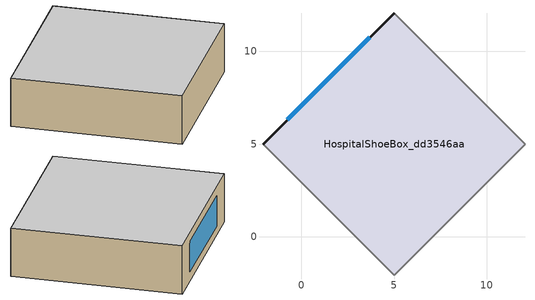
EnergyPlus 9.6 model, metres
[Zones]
HospitalShoeBox_dd3546aa
 floor adiabatic (Generic Interior Floor): 12.07,5 5,-2.07 -2.07,5 5,12.07 z0
 wall outside (Typical Insulated Steel Framed Exterior Wall-R19): 5,12.07 -2.07,5 z0:3
 wall adiabatic (Generic Interior Wall): -2.07,5 5,-2.07 12.07,5 5,12.07 z0:3
 window (U 0.48 SHGC 0.40 Dbl Ref-D Clr 6mm/13mm): 3.7,10.77 -0.77,6.3 z0.55:2.45
 ceiling adiabatic (Generic Interior Ceiling): -2.07,5 5,-2.07 12.07,5 5,12.07 z3
[SizingPeriod:DesignDay] Day of Month=21; Dry-Bulb Temp Range Modifier Type=DefaultMultipliers; Barometric Pressure {Pa}=101253; Rain {Yes/No}=No; Snow on ground {Yes/No}=No; Daylight Savings Time Indicator {Yes/No}=No
Name | Month | Day Type | Max Dry-Bulb Temp {C} | Daily Dry-Bulb Temp Range {C} | Humidity Condition Type | Wetbulb/Dewpoint at Max Dry-Bulb {C} | Wind Speed {m/s} | Wind Direction {Degrees; N=0, S=180} | Solar Model Indicator | Clearness (0.0 to 1.2) | ASHRAE Clear Sky Beam Optical Depth (taub) | ASHRAE Clear Sky Diffuse Optical Depth (taud) | Enthalpy at Maximum Dry-Bulb {J/kg}
Boston Logan IntL Arpt Ann Htg 99.6% Condns DB | 1 | WinterDesignDay | -13.6 | 0 | Wetbulb | -13.6 | 7.2 | 320 | ASHRAEClearSky | 0
Boston Logan IntL Arpt Ann Hum_n 99.6% Condns DP=>MCDB | 1 | WinterDesignDay | -12 | 0 | Dewpoint | -24.4 | 7.2 | 320 | ASHRAEClearSky | 0
Boston Logan IntL Arpt Ann Htg Wind 99.6% Condns WS=>MCDB | 1 | WinterDesignDay | 2.1 | 0 | Wetbulb | 2.1 | 14.1 | 320 | ASHRAEClearSky | 0
Boston Logan IntL Arpt Ann Clg .4% Condns DB=>MWB | 7 | SummerDesignDay | 32.7 | 8.4 | Wetbulb | 22.9 | 6.3 | 270 | ASHRAETau |  | 0.488 | 1.95
Boston Logan IntL Arpt Ann Clg .4% Condns WB=>MDB | 7 | SummerDesignDay | 30.2 | 8.4 | Wetbulb | 24.6 | 6.3 | 270 | ASHRAETau |  | 0.488 | 1.95
Boston Logan IntL Arpt Ann Clg .4% Condns DP=>MDB | 7 | SummerDesignDay | 27.3 | 8.4 | Dewpoint | 22.8 | 6.3 | 270 | ASHRAETau |  | 0.488 | 1.95
Boston Logan IntL Arpt Ann Clg .4% Condns Enth=>MDB | 7 | SummerDesignDay | 30.6 | 8.4 | Enthalpy |  | 6.3 | 270 | ASHRAETau |  | 0.488 | 1.95 | 74100
[Building]
Building: clockwise north axis=0; terrain=City; solar distribution=FullExterior
[Site:WaterMainsTemperature]
calculation method=Correlation; average temperature=12; delta temperature=4
[Material:NoMass]
Typical Insulation-R17: roughness=MediumSmooth; r-value {m2-K/W}=2.99387; thermal absorptance=0.9; solar absorptance=0.7; visible absorptance=0.7
[WindowMaterial:Gas]
AIR 13MM: gas type=Air; thickness {m}=0.0127
[Material] thermal absorptance=0.9
Name | roughness | thickness {m} | conductivity {W/m-K} | density {kg/m3} | specific heat {J/kg-K} | solar absorptance | visible absorptance
Generic LW Concrete | MediumRough | 0.1 | 0.53 | 1280 | 840 | 0.8 | 0.8
Generic Ceiling Air Gap | Smooth | 0.1 | 0.556 | 1.28 | 1000 | 0.7 | 0.7
Generic Wall Air Gap | Smooth | 0.1 | 0.667 | 1.28 | 1000 | 0.7 | 0.7
Generic Gypsum Board | MediumSmooth | 0.0127 | 0.16 | 800 | 1090 | 0.5 | 0.5
5/8 in. Gypsum Board | MediumSmooth | 0.0159 | 0.159893 | 800.002 | 1089.3 | 0.7 | 0.7
25mm Stucco | Smooth | 0.0254 | 0.719518 | 1856 | 839.458 | 0.7 | 0.7
Generic Acoustic Tile | MediumSmooth | 0.02 | 0.06 | 368 | 590 | 0.2 | 0.2
[WindowMaterial:Glazing] optical data type=SpectralAverage; thickness {m}=0.006; infrared_transmittance=0; emissivity front=0.84; conductivity {W/m-K}=0.899398; dirt correction factor=1; solar diffusing=No
Name | solar transmittance | solar reflectance front | solar reflectance back | visible transmittance | visible reflectance front | visible reflectance back | emissivity back
REF D CLEAR 6MM | 0.429 | 0.308 | 0.379 | 0.334 | 0.453 | 0.505 | 0.82
CLEAR 6MM | 0.775 | 0.071 | 0.071 | 0.881 | 0.08 | 0.08 | 0.84
[Construction]
Generic Interior Wall: Generic Gypsum Board, Generic Wall Air Gap, Generic Gypsum Board
Generic Interior Floor: Generic Acoustic Tile, Generic Ceiling Air Gap, Generic LW Concrete
Generic Interior Ceiling: Generic LW Concrete, Generic Ceiling Air Gap, Generic Acoustic Tile
Typical Insulated Steel Framed Exterior Wall-R19: 25mm Stucco, 5/8 in. Gypsum Board, Typical Insulation-R17, 5/8 in. Gypsum Board
U 0.48 SHGC 0.40 Dbl Ref-D Clr 6mm/13mm: REF D CLEAR 6MM, AIR 13MM, CLEAR 6MM
[Zone]
HospitalShoeBox_dd3546aa
[People]
2013::Hospital::HospitalOffice_People..HospitalShoeBox_dd3546aa: zone=HospitalShoeBox_dd3546aa; occupancy schedule=Hospital BLDG_OCC_SCH; occupancy method=People/Area; people per floor area {ppl/m2}=0.0752398; radiant fration=0.3; sensible heat fraction=autocalculate; activity schedule=Hospital ACTIVITY_SCH
[Lights]
2013::Hospital::HospitalOffice_Lighting..HospitalShoeBox_dd3546aa: zone=HospitalShoeBox_dd3546aa; schedule=Hospital BLDG_LIGHT_OFFICE_SCH; lighting level method=Watts/Area; lighting per floor area {W/m2}=8.826398; return air fraction=0; radiant fration=0.7; visible fraction=0.2
[ElectricEquipment]
2013::Hospital::HospitalOffice_Electric..HospitalShoeBox_dd3546aa: zone=HospitalShoeBox_dd3546aa; schedule=Hospital BLDG_EQUIP_SCH; equipment level method=Watts/Area; equipment per floor area {W/m2}=11.84029; latent fraction=0; radiant fration=0.5; lost fraction=0
[ZoneInfiltration:DesignFlowRate]
2013::Hospital::HospitalOffice_Infiltration..HospitalShoeBox_dd3546aa: zone=HospitalShoeBox_dd3546aa; schedule=Hospital INFIL_SCH_PNNL; flow rate method=Flow/ExteriorArea; flow per exterior area {m3/s-m2}=0.000226568; constant term coefficient=1; temperature term coefficient=0; velocity term coefficient=0
[DesignSpecification:OutdoorAir]
2013::Hospital::HospitalOffice_Ventilation..HospitalShoeBox_dd3546aa: flow rate method=Sum; flow per person {m3/s-person}=0.00235973; flow per floor area {m3/s-m2}=0.0003048; flow per zone {m3/s}=0; air changes per hour {1/hr}=0
[ThermostatSetpoint:DualSetpoint]
2013::Hospital::HospitalOffice_Setpoint..HospitalShoeBox_dd3546aa Dual SP Control: Heating Setpoint Temperature Schedule=Hospital HTGSETP_SCH; Cooling Setpoint Temperature Schedule=Hospital CLGSETP_SCH
[ZoneControl:Thermostat]
HospitalShoeBox_dd3546aa Thermostat: Zone or ZoneList=HospitalShoeBox_dd3546aa; Control Type Schedule=HVACTemplate-Always 4; Control=2013::Hospital::HospitalOffice_Setpoint..HospitalShoeBox_dd3546aa Dual SP Control
[Sizing:Zone]
HospitalShoeBox_dd3546aa: Zone Cooling Design Supply Air Temperature Input Method=SupplyAirTemperature; Zone Cooling Design Supply Air Temperature {C}=13; Zone Heating Design Supply Air Temperature Input Method=SupplyAirTemperature; Zone Heating Design Supply Air Temperature {C}=50; Zone Cooling Design Supply Air Humidity Ratio {kg-H20/kg-air}=0.0077; Zone Heating Design Supply Air Humidity Ratio {kg-H2O/kg-air}=0.0156; Design Specification Outdoor Air Object=2013::Hospital::HospitalOffice_Ventilation..HospitalShoeBox_dd3546aa; Cooling Design Air Flow Method=DesignDay; Cooling Design Air Flow Rate {m3/s}=0; Cooling Minimum Air Flow Fraction=0; Heating Design Air Flow Method=DesignDay; Heating Design Air Flow Rate {m3/s}=0; Heating Maximum Air Flow Fraction=0
[Zone equipment]
HospitalShoeBox_dd3546aa: HospitalShoeBox_dd3546aa Ideal Loads Air System
[ZoneHVAC:IdealLoadsAirSystem]
HospitalShoeBox_dd3546aa Ideal Loads Air System: Maximum Heating Supply Air Temperature [C]=50; Minimum Cooling Supply Air Temperature [C]=13; Maximum Heating Supply Air Humidity Ratio [kg-H20/kg-air]=0.0156; Minimum Cooling Supply Air Humidity Ratio [kg-H20/kg-air]=0.0077; Heating Limit=LimitCapacity; Maximum Sensible Heating Capacity {m3/s}=Autosize; Cooling Limit=LimitFlowRateAndCapacity; Maximum Cooling Air Flow Rate {m3/s}=Autosize; Maximum Total Cooling Capacity {m3/s}=Autosize; Dehumidification Control Type=None; Cooling Sensible Heat Ratio=0.7; Humidification Control Type=None; Design Specification Outdoor Air Object=2013::Hospital::HospitalOffice_Ventilation..HospitalShoeBox_dd3546aa; Demand Controlled Ventilation Type=None; Outdoor Air Economizer Type=DifferentialDryBulb; Heat Recovery Type=None; Sensible Heat Recovery Effectiveness=0; Latent Heat Recovery Effectiveness=0
[Schedule:Year]
Hospital BLDG_EQUIP_SCH, Hospital BLDG_EQUIP_SCH_Week 1, 1, 1, 12, 31
Hospital BLDG_OCC_SCH, Hospital BLDG_OCC_SCH_Week 1, 1, 1, 12, 31
Hospital INFIL_SCH_PNNL, Hospital INFIL_SCH_PNNL_Week 1, 1, 1, 12, 31
Hospital ACTIVITY_SCH, Hospital ACTIVITY_SCH_Week 1, 1, 1, 12, 31
Hospital BLDG_LIGHT_OFFICE_SCH, Hospital BLDG_LIGHT_OFFICE_SCH_Week 1, 1, 1, 12, 31
Hospital HTGSETP_SCH, Hospital HTGSETP_SCH_Week 1, 1, 1, 12, 31
Hospital CLGSETP_SCH, Hospital CLGSETP_SCH_Week 1, 1, 1, 12, 31
[Schedule:Week:Daily]
Hospital BLDG_EQUIP_SCH_Week 1: Hospital BLDG_EQUIP_SCH_Default, Hospital BLDG_EQUIP_SCH_Wkdy, Hospital BLDG_EQUIP_SCH_Wkdy, Hospital BLDG_EQUIP_SCH_Wkdy, Hospital BLDG_EQUIP_SCH_Wkdy, Hospital BLDG_EQUIP_SCH_Wkdy, Hospital BLDG_EQUIP_SCH_Sat, Hospital BLDG_EQUIP_SCH_Default, Hospital BLDG_EQUIP_SCH_SmrDsn, Hospital BLDG_EQUIP_SCH_WntrDsn, Hospital BLDG_EQUIP_SCH_Default, Hospital BLDG_EQUIP_SCH_Default
Hospital BLDG_OCC_SCH_Week 1: Hospital BLDG_OCC_SCH_Default, Hospital BLDG_OCC_SCH_Wkdy, Hospital BLDG_OCC_SCH_Wkdy, Hospital BLDG_OCC_SCH_Wkdy, Hospital BLDG_OCC_SCH_Wkdy, Hospital BLDG_OCC_SCH_Wkdy, Hospital BLDG_OCC_SCH_Sat, Hospital BLDG_OCC_SCH_Default, Hospital BLDG_OCC_SCH_SmrDsn, Hospital BLDG_OCC_SCH_WntrDsn, Hospital BLDG_OCC_SCH_Default, Hospital BLDG_OCC_SCH_Default
Hospital INFIL_SCH_PNNL_Week 1: Hospital INFIL_SCH_PNNL_Default, Hospital INFIL_SCH_PNNL_Sat|Wkdy, Hospital INFIL_SCH_PNNL_Sat|Wkdy, Hospital INFIL_SCH_PNNL_Sat|Wkdy, Hospital INFIL_SCH_PNNL_Sat|Wkdy, Hospital INFIL_SCH_PNNL_Sat|Wkdy, Hospital INFIL_SCH_PNNL_Sat|Wkdy, Hospital INFIL_SCH_PNNL_Default, Hospital INFIL_SCH_PNNL_SmrDsn, Hospital INFIL_SCH_PNNL_WntrDsn, Hospital INFIL_SCH_PNNL_Default, Hospital INFIL_SCH_PNNL_Default
Hospital ACTIVITY_SCH_Week 1: Hospital ACTIVITY_SCH_Default, Hospital ACTIVITY_SCH_Default, Hospital ACTIVITY_SCH_Default, Hospital ACTIVITY_SCH_Default, Hospital ACTIVITY_SCH_Default, Hospital ACTIVITY_SCH_Default, Hospital ACTIVITY_SCH_Default, Hospital ACTIVITY_SCH_Default, Hospital ACTIVITY_SCH_SmrDsn, Hospital ACTIVITY_SCH_WntrDsn, Hospital ACTIVITY_SCH_Default, Hospital ACTIVITY_SCH_Default
Hospital BLDG_LIGHT_OFFICE_SCH_Week 1: Hospital BLDG_LIGHT_OFFICE_SCH_Default, Hospital BLDG_LIGHT_OFFICE_SCH_Wkdy, Hospital BLDG_LIGHT_OFFICE_SCH_Wkdy, Hospital BLDG_LIGHT_OFFICE_SCH_Wkdy, Hospital BLDG_LIGHT_OFFICE_SCH_Wkdy, Hospital BLDG_LIGHT_OFFICE_SCH_Wkdy, Hospital BLDG_LIGHT_OFFICE_SCH_Sat, Hospital BLDG_LIGHT_OFFICE_SCH_Default, Hospital BLDG_LIGHT_OFFICE_SCH_SmrDsn, Hospital BLDG_LIGHT_OFFICE_SCH_WntrDsn, Hospital BLDG_LIGHT_OFFICE_SCH_Default, Hospital BLDG_LIGHT_OFFICE_SCH_Default
Hospital HTGSETP_SCH_Week 1: Hospital HTGSETP_SCH_Default, Hospital HTGSETP_SCH_Default, Hospital HTGSETP_SCH_Default, Hospital HTGSETP_SCH_Default, Hospital HTGSETP_SCH_Default, Hospital HTGSETP_SCH_Default, Hospital HTGSETP_SCH_Default, Hospital HTGSETP_SCH_Default, Hospital HTGSETP_SCH_SmrDsn, Hospital HTGSETP_SCH_WntrDsn, Hospital HTGSETP_SCH_Default, Hospital HTGSETP_SCH_Default
Hospital CLGSETP_SCH_Week 1: Hospital CLGSETP_SCH_Default, Hospital CLGSETP_SCH_Default, Hospital CLGSETP_SCH_Default, Hospital CLGSETP_SCH_Default, Hospital CLGSETP_SCH_Default, Hospital CLGSETP_SCH_Default, Hospital CLGSETP_SCH_Default, Hospital CLGSETP_SCH_Default, Hospital CLGSETP_SCH_SmrDsn, Hospital CLGSETP_SCH_WntrDsn, Hospital CLGSETP_SCH_Default, Hospital CLGSETP_SCH_Default
[Schedule:Day:Interval]
Hospital BLDG_EQUIP_SCH_Default, No, 08:00, 0.261951, 16:00, 0.349268, 24:00, 0.261951
Hospital BLDG_EQUIP_SCH_SmrDsn, No, 24:00, 1
Hospital BLDG_EQUIP_SCH_WntrDsn, No, 24:00, 0
Hospital BLDG_EQUIP_SCH_Sat, No, 07:00, 0.349268, 08:00, 0.487001, 18:00, 0.633101, 24:00, 0.349268
Hospital BLDG_EQUIP_SCH_Wkdy, No, 07:00, 0.349268, 08:00, 0.681801, 16:00, 0.876602, 22:00, 0.584401, 23:00, 0.523902, 24:00, 0.349268
Hospital BLDG_OCC_SCH_Default, No, 08:00, 0, 16:00, 0.05, 24:00, 0
Hospital BLDG_OCC_SCH_SmrDsn, No, 24:00, 1
Hospital BLDG_OCC_SCH_WntrDsn, No, 24:00, 0
Hospital BLDG_OCC_SCH_Sat, No, 07:00, 0, 08:00, 0.1, 09:00, 0.3, 17:00, 0.4, 19:00, 0.1, 24:00, 0
Hospital BLDG_OCC_SCH_Wkdy, No, 07:00, 0, 08:00, 0.1, 09:00, 0.5, 17:00, 0.8, 18:00, 0.5, 20:00, 0.3, 22:00, 0.2, 24:00, 0
Hospital INFIL_SCH_PNNL_Default, No, 24:00, 0.25
Hospital INFIL_SCH_PNNL_SmrDsn, No, 24:00, 0.25
Hospital INFIL_SCH_PNNL_WntrDsn, No, 24:00, 0.25
Hospital INFIL_SCH_PNNL_Sat|Wkdy, No, 24:00, 0.25
Hospital ACTIVITY_SCH_Default, No, 24:00, 120
Hospital ACTIVITY_SCH_SmrDsn, No, 24:00, 120
Hospital ACTIVITY_SCH_WntrDsn, No, 24:00, 120
Hospital BLDG_LIGHT_OFFICE_SCH_Default, No, 08:00, 0.05, 16:00, 0.1, 24:00, 0.05
Hospital BLDG_LIGHT_OFFICE_SCH_SmrDsn, No, 24:00, 1
Hospital BLDG_LIGHT_OFFICE_SCH_WntrDsn, No, 24:00, 0
Hospital BLDG_LIGHT_OFFICE_SCH_Sat, No, 07:00, 0.1, 08:00, 0.2, 18:00, 0.4, 24:00, 0.1
Hospital BLDG_LIGHT_OFFICE_SCH_Wkdy, No, 07:00, 0.1, 08:00, 0.5, 16:00, 0.9, 23:00, 0.3, 24:00, 0.1
Hospital HTGSETP_SCH_Default, No, 24:00, 21
Hospital HTGSETP_SCH_SmrDsn, No, 24:00, 21
Hospital HTGSETP_SCH_WntrDsn, No, 24:00, 21
Hospital CLGSETP_SCH_Default, No, 24:00, 24
Hospital CLGSETP_SCH_SmrDsn, No, 24:00, 24
Hospital CLGSETP_SCH_WntrDsn, No, 24:00, 24
[Schedule:Compact]
HVACTemplate-Always 4: Through: 12/31, For: AllDays, Until: 24:00, 4
